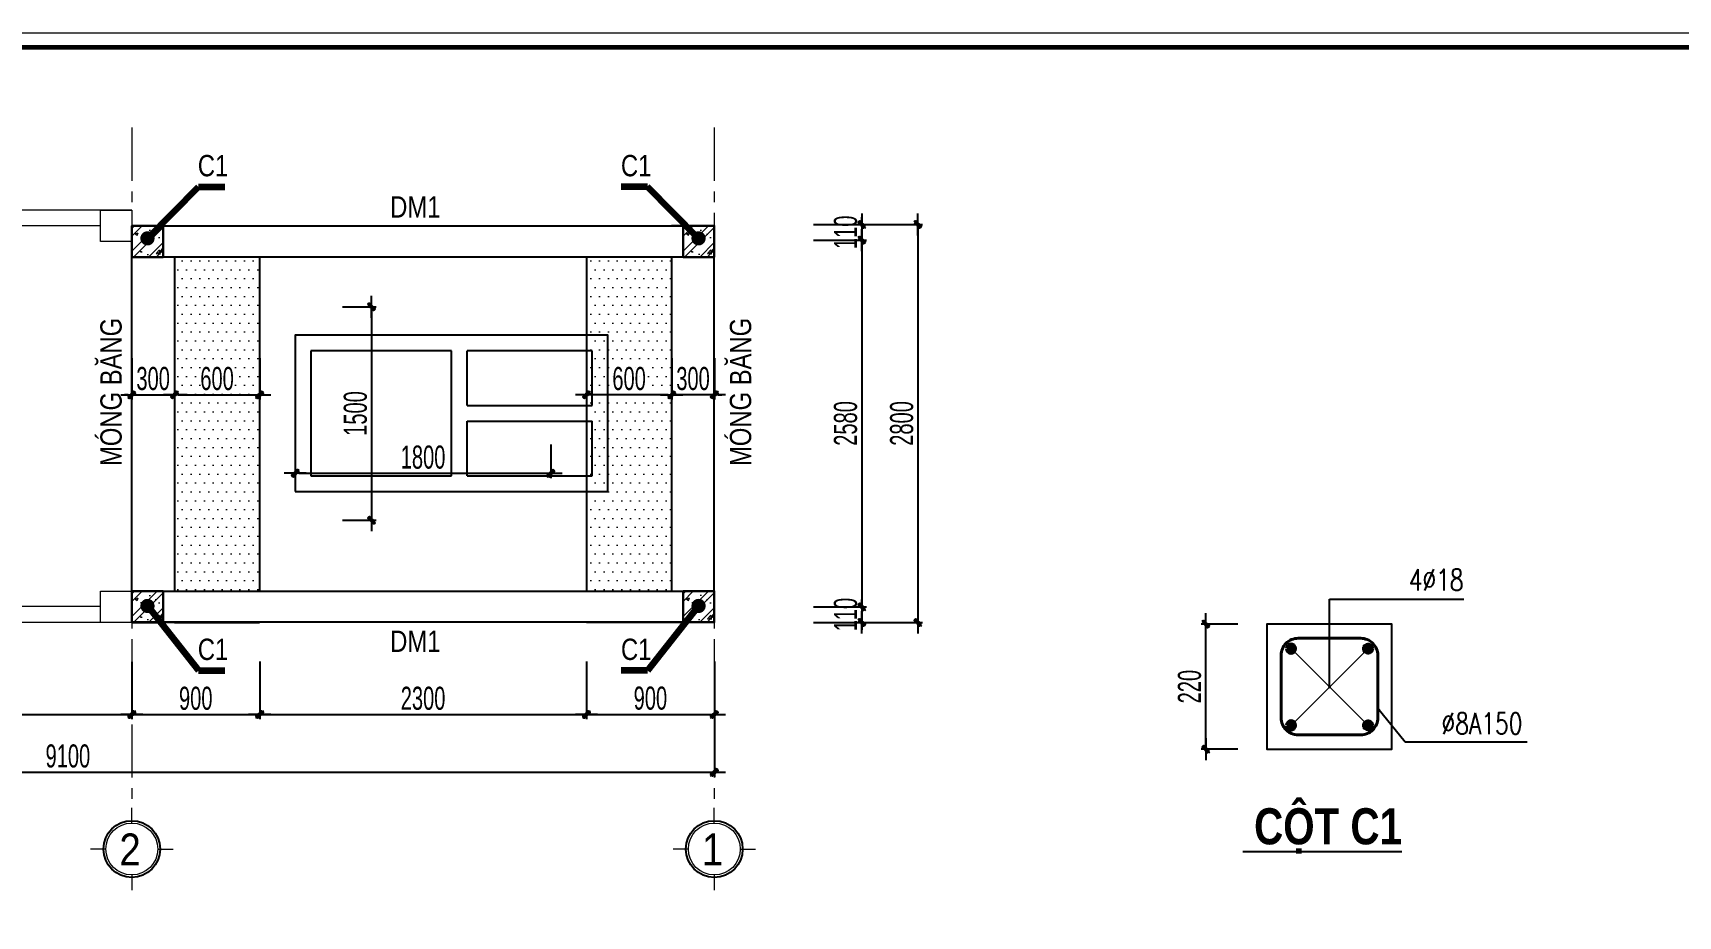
# Model space of a CAD drawing. Header units: millimetres. Extents: x 596422 to 1674380, y -367470 to 58862.
# Drawn here: x 827444 to 839023, y -45851 to -39636 of the extents above; entities that cross this region are included whole.
import ezdxf
from ezdxf.enums import TextEntityAlignment as Align

# ---------------------------------------------------------------- set-up
doc = ezdxf.new("R2010")
doc.units = ezdxf.units.MM
doc.header["$LTSCALE"] = 600
doc.header["$MEASUREMENT"] = 0
doc.linetypes.add('CENTER', pattern=[2, 1.25, -0.25, 0.25, -0.25])
doc.layers.get('0').update_dxf_attribs({"lineweight": 0})
doc.layers.get('Defpoints').update_dxf_attribs({"lineweight": 0})
for name, color, linetype, lineweight in [('EG Dim', 8, 'Continuous', 18), ('EG Text2', 7, 'Continuous', 18), ('ISO', 33, 'Continuous', 15), ('LC Dim', 8, 'Continuous', 18), ('LC Hatch', 252, 'Continuous', 9), ('LC ISO', 153, 'Continuous', 13), ('LC Net dam 1', 30, 'Continuous', 30), ('LC Net dam2', 6, 'Continuous', 40), ('LC Net dam3', 1, 'Continuous', 60), ('LC Net thay', 7, 'Continuous', 25), ('LC Text1', 3, 'Continuous', 20), ('LC Text2', 7, 'Continuous', 25), ('truc', 76, 'CENTER', 9)]:
    doc.layers.add(name, color=color, linetype=linetype, lineweight=lineweight)
doc.layers.add('Khungten_LCDI', color=7, linetype='Continuous')
doc.layers.add('Kichthuoc', color=9, linetype='Continuous')
doc.styles.add('EG 1', font='VHAVANB.TTF')
doc.styles.add('HOATBIF', font='hoatbif.shx', dxfattribs={"width": 0.65})
doc.styles.add('Khungten', font='VHAVAN.TTF', dxfattribs={"width": 0.9, "height": 5000})
doc.styles.add('LC 1', font='VHAVANB.TTF')
doc.styles.add('LC 3', font='vnsimli.shx', dxfattribs={"width": 0.75})
doc.styles.add('LC3', font='VHARIALB.TTF', dxfattribs={"width": 0.8})
doc.styles.add('T2', font='VHARIAL.TTF', dxfattribs={"width": 0.8})
doc.styles.add('Title', font='VHAVAN.TTF', dxfattribs={"width": 0.8})
doc.dimstyles.new('1-100', dxfattribs={"dimscale": 300, "dimtxt": 1.2, "dimasz": 0.25, "dimexe": 0.5, "dimexo": 0, "dimgap": 0.3, "dimtad": 1, "dimdec": 0, "dimzin": 0, "dimdsep": 46, "dimtxsty": 'HOATBIF', "dimblk1": 'DOT', "dimblk2": 'DOT', "dimsah": 1, "dimcen": -1, "dimdle": 1, "dimclrd": 256, "dimclre": 256, "dimclrt": 4, "dimadec": 3, "dimazin": 2, "dimtfac": 0.333333, "dimtdec": 0, "dimtix": 1, "dimtmove": 2, "dimatfit": 3, "dimldrblk": 'DOT', "dimfxl": 1, "dimtvp": 0.833333, "dimtolj": 1, "dimtzin": 0, "dimarcsym": 0})
doc.dimstyles.new('1-20', dxfattribs={"dimscale": 100, "dimtxt": 2.5, "dimasz": 0.35, "dimexe": 0.5, "dimexo": 0, "dimgap": 0.8, "dimtad": 1, "dimdec": 0, "dimlfac": 0.2, "dimzin": 0, "dimdsep": 46, "dimtxsty": 'HOATBIF', "dimblk1": 'DOT', "dimblk2": 'DOT', "dimsah": 1, "dimcen": -1, "dimdle": 1, "dimclrd": 256, "dimclre": 256, "dimclrt": 4, "dimadec": 3, "dimazin": 2, "dimtfac": 0.333333, "dimtdec": 0, "dimtix": 1, "dimtmove": 2, "dimatfit": 3, "dimldrblk": 'DOT', "dimfxl": 1, "dimtvp": 0.833333, "dimtolj": 1, "dimtzin": 0, "dimarcsym": 0})
doc.dimstyles.new('1-60', dxfattribs={"dimscale": 60, "dimtxt": 2.5, "dimasz": 0.35, "dimexe": 0.5, "dimexo": 0, "dimgap": 0.8, "dimtad": 1, "dimdec": 0, "dimzin": 0, "dimdsep": 46, "dimtxsty": 'HOATBIF', "dimblk1": 'DOT', "dimblk2": 'DOT', "dimsah": 1, "dimcen": -1, "dimdle": 1, "dimclrd": 256, "dimclre": 256, "dimclrt": 4, "dimadec": 3, "dimazin": 2, "dimtfac": 0.333333, "dimtdec": 0, "dimtix": 1, "dimtmove": 2, "dimatfit": 3, "dimldrblk": 'DOT', "dimfxl": 1, "dimtvp": 0.833333, "dimtolj": 1, "dimtzin": 0, "dimarcsym": 0})
pattern_1 = [(0, (157244.68, 1134.88), (31.25, 62.5), [0, -62.5])]

# ---------------------------------------------------------------- blocks, each defined once
blk = doc.blocks.new('TTRUC')
at = {"layer": 'ISO'}
for p, q in [((0, 6.37), (0, 10.13)), ((-6.37, 0), (-10.13, 0)), ((6.37, 0), (10.13, 0)), ((0, -6.37), (0, -10.13))]:
    blk.add_line(p, q, dxfattribs=at)
blk.add_circle((0, 0), 6.37, dxfattribs=at)
at = {"layer": 'Kichthuoc'}
blk.add_circle((0, 0), 6.95, dxfattribs=at)
blk = doc.blocks.new('DOT')
at = {"layer": 'Kichthuoc'}
blk.add_line((-3, 0), (3, 0), dxfattribs=at)
at = {"layer": 'Kichthuoc', "color": 4}
blk.add_line((-1, -1), (1, 1), dxfattribs=at)
blk.add_lwpolyline([(0.5, 1), (-1, -0.5), (-0.5, -1), (1, 0.5)], close=True, dxfattribs=at)
blk = doc.blocks.new('*D534')
at = {"layer": 'Defpoints', "color": 0, "transparency": 16777216}
for p in [(829040, -44061), (831340, -44060), (831340, -44432)]:
    blk.add_point(p, dxfattribs=at)
at = {"layer": 'EG Dim', "lineweight": -2, "transparency": 16777216}
for p, q in [((829040, -44061), (829040, -44465)), ((831340, -44060), (831340, -44465)), ((829066, -44432), (831314, -44432))]:
    blk.add_line(p, q, dxfattribs=at)
at = {"layer": 'EG Dim', "lineweight": -2, "transparency": 16777216, "xscale": 26, "yscale": 26, "zscale": 26, "rotation": 180}
blk.add_blockref('DOT', (829040, -44432), dxfattribs=at)
at = {"layer": 'EG Dim', "lineweight": -2, "transparency": 16777216, "xscale": 26, "yscale": 26, "zscale": 26}
blk.add_blockref('DOT', (831340, -44432), dxfattribs=at)
at = {"layer": 'EG Dim', "color": 4, "transparency": 16777216, "insert": (830190, -44319), "char_height": 162.5, "attachment_point": 5, "style": 'HOATBIF'}
blk.add_mtext('\\A1;2300', dxfattribs=at)
blk = doc.blocks.new('_Dot')
at = {"color": 0, "linetype": 'ByBlock', "lineweight": -2}
blk.add_line((-0.5, 0), (-1, 0), dxfattribs=at)
at = {"color": 0, "linetype": 'ByBlock', "const_width": 0.5}
blk.add_lwpolyline([(-0.25, 0, 1), (0.25, 0, 1)], format="xyb", close=True, dxfattribs=at)
blk = doc.blocks.new('*D535')
at = {"layer": 'Defpoints', "color": 0, "transparency": 16777216}
for p in [(823140, -44061), (832240, -44061), (832240, -44839)]:
    blk.add_point(p, dxfattribs=at)
at = {"layer": 'EG Dim', "lineweight": -2, "transparency": 16777216}
for p, q in [((823140, -44061), (823140, -44872)), ((832240, -44061), (832240, -44872)), ((823166, -44839), (832214, -44839))]:
    blk.add_line(p, q, dxfattribs=at)
at = {"layer": 'EG Dim', "lineweight": -2, "transparency": 16777216, "xscale": 26, "yscale": 26, "zscale": 26, "rotation": 180}
blk.add_blockref('DOT', (823140, -44839), dxfattribs=at)
at = {"layer": 'EG Dim', "lineweight": -2, "transparency": 16777216, "xscale": 26, "yscale": 26, "zscale": 26}
blk.add_blockref('DOT', (832240, -44839), dxfattribs=at)
at = {"layer": 'EG Dim', "color": 4, "transparency": 16777216, "insert": (827690, -44725), "char_height": 162.5, "attachment_point": 5, "style": 'HOATBIF'}
blk.add_mtext('\\A1;9100', dxfattribs=at)
blk = doc.blocks.new('*D540')
at = {"layer": 'Defpoints', "color": 0, "transparency": 16777216}
for p in [(831340, -44060), (832240, -44060), (832240, -44432)]:
    blk.add_point(p, dxfattribs=at)
at = {"layer": 'EG Dim', "lineweight": -2, "transparency": 16777216}
for p, q in [((831340, -44060), (831340, -44465)), ((832240, -44060), (832240, -44465)), ((831366, -44432), (832214, -44432))]:
    blk.add_line(p, q, dxfattribs=at)
at = {"layer": 'EG Dim', "lineweight": -2, "transparency": 16777216, "xscale": 26, "yscale": 26, "zscale": 26, "rotation": 180}
blk.add_blockref('DOT', (831340, -44432), dxfattribs=at)
at = {"layer": 'EG Dim', "lineweight": -2, "transparency": 16777216, "xscale": 26, "yscale": 26, "zscale": 26}
blk.add_blockref('DOT', (832240, -44432), dxfattribs=at)
at = {"layer": 'EG Dim', "color": 4, "transparency": 16777216, "insert": (831790, -44318), "char_height": 162.5, "attachment_point": 5, "style": 'HOATBIF'}
blk.add_mtext('\\A1;900', dxfattribs=at)
blk = doc.blocks.new('*D541')
at = {"layer": 'Defpoints', "color": 0, "transparency": 16777216}
for p in [(832938, -41094), (832938, -43674), (833278, -43674)]:
    blk.add_point(p, dxfattribs=at)
at = {"layer": 'EG Dim', "lineweight": -2, "transparency": 16777216}
for p, q in [((832938, -41094), (833310, -41094)), ((833278, -41120), (833278, -43648)), ((832938, -43674), (833310, -43674))]:
    blk.add_line(p, q, dxfattribs=at)
at = {"layer": 'EG Dim', "lineweight": -2, "transparency": 16777216, "xscale": 26, "yscale": 26, "zscale": 26}
for p, rotation in [((833278, -41094), 90), ((833278, -43674), 270)]:
    blk.add_blockref('DOT', p, dxfattribs=dict(at, rotation=rotation))
at = {"layer": 'EG Dim', "color": 4, "transparency": 16777216, "insert": (833164, -42384), "char_height": 162.5, "attachment_point": 5, "rotation": 90, "style": 'HOATBIF'}
blk.add_mtext('\\A1;2580', dxfattribs=at)
blk = doc.blocks.new('*D542')
at = {"layer": 'Defpoints', "color": 0, "transparency": 16777216}
for p in [(832938, -43674), (832938, -43784), (833278, -43784)]:
    blk.add_point(p, dxfattribs=at)
at = {"layer": 'EG Dim', "lineweight": -2, "transparency": 16777216}
for p, q in [((833278, -43648), (833278, -43622)), ((832938, -43674), (833310, -43674)), ((833278, -43674), (833278, -43784)), ((832938, -43784), (833310, -43784)), ((833278, -43810), (833278, -43836))]:
    blk.add_line(p, q, dxfattribs=at)
at = {"layer": 'EG Dim', "lineweight": -2, "transparency": 16777216, "xscale": 26, "yscale": 26, "zscale": 26}
for p, rotation in [((833278, -43674), 270), ((833278, -43784), 90)]:
    blk.add_blockref('DOT', p, dxfattribs=dict(at, rotation=rotation))
at = {"layer": 'EG Dim', "color": 4, "transparency": 16777216, "insert": (833164, -43729), "char_height": 162.5, "attachment_point": 5, "rotation": 90, "style": 'HOATBIF'}
blk.add_mtext('\\A1;110', dxfattribs=at)
blk = doc.blocks.new('*D543')
at = {"layer": 'Defpoints', "color": 0, "transparency": 16777216}
for p in [(832938, -40984), (832938, -41094), (833278, -41094)]:
    blk.add_point(p, dxfattribs=at)
at = {"layer": 'EG Dim', "lineweight": -2, "transparency": 16777216}
for p, q in [((832938, -40984), (833310, -40984)), ((833278, -40958), (833278, -40932)), ((833278, -40984), (833278, -41094)), ((832938, -41094), (833310, -41094)), ((833278, -41120), (833278, -41146))]:
    blk.add_line(p, q, dxfattribs=at)
at = {"layer": 'EG Dim', "lineweight": -2, "transparency": 16777216, "xscale": 26, "yscale": 26, "zscale": 26}
for p, rotation in [((833278, -40984), 270), ((833278, -41094), 90)]:
    blk.add_blockref('DOT', p, dxfattribs=dict(at, rotation=rotation))
at = {"layer": 'EG Dim', "color": 4, "transparency": 16777216, "insert": (833164, -41039), "char_height": 162.5, "attachment_point": 5, "rotation": 90, "style": 'HOATBIF'}
blk.add_mtext('\\A1;110', dxfattribs=at)
blk = doc.blocks.new('*D544')
at = {"layer": 'Defpoints', "color": 0, "transparency": 16777216}
for p in [(832938, -40984), (832938, -43784), (833672, -43784)]:
    blk.add_point(p, dxfattribs=at)
at = {"layer": 'EG Dim', "lineweight": -2, "transparency": 16777216}
for p, q in [((832938, -40984), (833705, -40984)), ((833672, -41010), (833672, -43758)), ((832938, -43784), (833705, -43784))]:
    blk.add_line(p, q, dxfattribs=at)
at = {"layer": 'EG Dim', "lineweight": -2, "transparency": 16777216, "xscale": 26, "yscale": 26, "zscale": 26}
for p, rotation in [((833672, -40984), 90), ((833672, -43784), 270)]:
    blk.add_blockref('DOT', p, dxfattribs=dict(at, rotation=rotation))
at = {"layer": 'EG Dim', "color": 4, "transparency": 16777216, "insert": (833559, -42384), "char_height": 162.5, "attachment_point": 5, "rotation": 90, "style": 'HOATBIF'}
blk.add_mtext('\\A1;2800', dxfattribs=at)
blk = doc.blocks.new('LCDI-new')
at = {"layer": 'Defpoints', "lineweight": 0}
blk.add_lwpolyline([(-1626044.71, 488105.01), (-1626044.71, 488402.01), (-1625624.71, 488402.01), (-1625624.71, 488105.01)], close=True, dxfattribs=at)
at = {"layer": 'Khungten_LCDI', "color": 5, "lineweight": 60}
blk.add_lwpolyline([(-1626032.71, 488107.01), (-1626032.71, 488400.01), (-1625626.71, 488400.01), (-1625626.71, 488107.01)], close=True, dxfattribs=at)
at = {"color": 2, "style": 'Title', "width": 1.824646}
for tag, p, p2 in [('TENBANVE1', (-1625663.58, 488164.65), (-1625629.32, 488164.65)), ('TENBANVE2', (-1625663.58, 488157.89), (-1625629.32, 488157.89))]:
    blk.add_attdef(tag, text='', height=2.5, dxfattribs=at).set_placement(p, p2, align=Align.FIT)
at = {"color": 7, "style": 'Khungten', "width": 0.8}
for tag, p in [('REVISION', (-1625637.72, 488146.05)), ('NGAYHT', (-1625637.25, 488137.42))]:
    blk.add_attdef(tag, text='', height=2, dxfattribs=at).set_placement(p, align=Align.CENTER)
at = {"color": 2, "style": 'Title', "width": 0.7}
blk.add_attdef('SOBANVE', text='', height=2.5, dxfattribs=at).set_placement((-1625637.09, 488114.55), align=Align.CENTER)
blk = doc.blocks.new('*D547')
at = {"layer": 'Defpoints', "color": 0, "transparency": 16777216}
for p in [(825949, -44061), (828140, -44061), (828140, -44433)]:
    blk.add_point(p, dxfattribs=at)
at = {"layer": 'EG Dim', "lineweight": -2, "transparency": 16777216}
for p, q in [((825949, -44061), (825949, -44465)), ((828140, -44061), (828140, -44465)), ((825975, -44433), (828114, -44433))]:
    blk.add_line(p, q, dxfattribs=at)
at = {"layer": 'EG Dim', "lineweight": -2, "transparency": 16777216, "xscale": 26, "yscale": 26, "zscale": 26, "rotation": 180}
blk.add_blockref('DOT', (825949, -44433), dxfattribs=at)
at = {"layer": 'EG Dim', "lineweight": -2, "transparency": 16777216, "xscale": 26, "yscale": 26, "zscale": 26}
blk.add_blockref('DOT', (828140, -44433), dxfattribs=at)
at = {"layer": 'EG Dim', "color": 4, "transparency": 16777216, "insert": (827044, -44319), "char_height": 162.5, "attachment_point": 5, "style": 'HOATBIF'}
blk.add_mtext('\\A1;2190', dxfattribs=at)
blk = doc.blocks.new('*D548')
at = {"layer": 'Defpoints', "color": 0, "transparency": 16777216}
for p in [(828140, -44061), (829040, -44060), (829040, -44432)]:
    blk.add_point(p, dxfattribs=at)
at = {"layer": 'EG Dim', "lineweight": -2, "transparency": 16777216}
for p, q in [((828140, -44061), (828140, -44465)), ((829040, -44060), (829040, -44465)), ((828166, -44432), (829014, -44432))]:
    blk.add_line(p, q, dxfattribs=at)
at = {"layer": 'EG Dim', "lineweight": -2, "transparency": 16777216, "xscale": 26, "yscale": 26, "zscale": 26, "rotation": 180}
blk.add_blockref('DOT', (828140, -44432), dxfattribs=at)
at = {"layer": 'EG Dim', "lineweight": -2, "transparency": 16777216, "xscale": 26, "yscale": 26, "zscale": 26}
blk.add_blockref('DOT', (829040, -44432), dxfattribs=at)
at = {"layer": 'EG Dim', "color": 4, "transparency": 16777216, "insert": (828590, -44319), "char_height": 162.5, "attachment_point": 5, "style": 'HOATBIF'}
blk.add_mtext('\\A1;900', dxfattribs=at)
blk = doc.blocks.new('bloc tuong')
at = {"layer": 'LC Hatch'}
for p, q in [((5000, 2900), (0, 2899)), ((0, 2679), (0, 2899)), ((4780, 2790), (220, 2789)), ((5000, 2790), (5000, 2790)), ((0, 1999), (0, 2679)), ((110, 1999), (110, 2679)), ((0, -1), (0, 1999)), ((110, 219), (110, 1999)), ((110, 109), (110, 109)), ((4780, 110), (220, 109)), ((5000, -1), (0, -1))]:
    blk.add_line(p, q, dxfattribs=at)
for points in [[(0, 2899), (220, 2899), (220, 2679), (0, 2679), (0, 2899)], [(4780, 2900), (5000, 2900), (5000, 2680), (4780, 2680), (4780, 2900)], [(4780, 2900), (4780, 2900)], [(0, 219), (220, 219), (220, -1), (0, -1), (0, 219)], [(4780, 219), (5000, 219), (5000, -1), (4780, -1), (4780, 219)]]:
    blk.add_lwpolyline(points, dxfattribs=at)
blk = doc.blocks.new('*D549')
at = {"layer": 'Defpoints', "color": 0, "transparency": 16777216}
for p in [(828140, -41924), (828440, -41924), (828440, -42183)]:
    blk.add_point(p, dxfattribs=at)
at = {"layer": 'EG Dim', "lineweight": -2, "transparency": 16777216}
for p, q in [((828140, -41924), (828140, -42215)), ((828440, -41924), (828440, -42215)), ((828114, -42183), (828088, -42183)), ((828140, -42183), (828440, -42183)), ((828466, -42183), (828492, -42183))]:
    blk.add_line(p, q, dxfattribs=at)
at = {"layer": 'EG Dim', "lineweight": -2, "transparency": 16777216, "xscale": 26, "yscale": 26, "zscale": 26}
blk.add_blockref('DOT', (828140, -42183), dxfattribs=at)
at = {"layer": 'EG Dim', "lineweight": -2, "transparency": 16777216, "xscale": 26, "yscale": 26, "zscale": 26, "rotation": 180}
blk.add_blockref('DOT', (828440, -42183), dxfattribs=at)
at = {"layer": 'EG Dim', "color": 4, "transparency": 16777216, "insert": (828290, -42069), "char_height": 162.5, "attachment_point": 5, "style": 'HOATBIF'}
blk.add_mtext('\\A1;300', dxfattribs=at)
blk = doc.blocks.new('*D550')
at = {"layer": 'Defpoints', "color": 0, "transparency": 16777216}
for p in [(828440, -41924), (829040, -41924), (829040, -42183)]:
    blk.add_point(p, dxfattribs=at)
at = {"layer": 'EG Dim', "lineweight": -2, "transparency": 16777216}
for p, q in [((828440, -41924), (828440, -42215)), ((829040, -41924), (829040, -42215)), ((828466, -42183), (829014, -42183))]:
    blk.add_line(p, q, dxfattribs=at)
at = {"layer": 'EG Dim', "lineweight": -2, "transparency": 16777216, "xscale": 26, "yscale": 26, "zscale": 26, "rotation": 180}
blk.add_blockref('DOT', (828440, -42183), dxfattribs=at)
at = {"layer": 'EG Dim', "lineweight": -2, "transparency": 16777216, "xscale": 26, "yscale": 26, "zscale": 26}
blk.add_blockref('DOT', (829040, -42183), dxfattribs=at)
at = {"layer": 'EG Dim', "color": 4, "transparency": 16777216, "insert": (828740, -42069), "char_height": 162.5, "attachment_point": 5, "style": 'HOATBIF'}
blk.add_mtext('\\A1;600', dxfattribs=at)
blk = doc.blocks.new('*D551')
at = {"layer": 'Defpoints', "color": 0, "transparency": 16777216}
for p in [(831940, -41924), (832240, -41924), (831940, -42183)]:
    blk.add_point(p, dxfattribs=at)
at = {"layer": 'EG Dim', "lineweight": -2, "transparency": 16777216}
for p, q in [((831940, -41924), (831940, -42215)), ((832240, -41924), (832240, -42215)), ((831914, -42183), (831888, -42183)), ((832240, -42183), (831940, -42183)), ((832266, -42183), (832292, -42183))]:
    blk.add_line(p, q, dxfattribs=at)
at = {"layer": 'EG Dim', "lineweight": -2, "transparency": 16777216, "xscale": 26, "yscale": 26, "zscale": 26}
blk.add_blockref('DOT', (831940, -42183), dxfattribs=at)
at = {"layer": 'EG Dim', "lineweight": -2, "transparency": 16777216, "xscale": 26, "yscale": 26, "zscale": 26, "rotation": 180}
blk.add_blockref('DOT', (832240, -42183), dxfattribs=at)
at = {"layer": 'EG Dim', "color": 4, "transparency": 16777216, "insert": (832090, -42069), "char_height": 162.5, "attachment_point": 5, "style": 'HOATBIF'}
blk.add_mtext('\\A1;300', dxfattribs=at)
blk = doc.blocks.new('*D552')
at = {"layer": 'Defpoints', "color": 0, "transparency": 16777216}
for p in [(831340, -41924), (831940, -41924), (831340, -42183)]:
    blk.add_point(p, dxfattribs=at)
at = {"layer": 'EG Dim', "lineweight": -2, "transparency": 16777216}
for p, q in [((831340, -41924), (831340, -42215)), ((831940, -41924), (831940, -42215)), ((831914, -42183), (831366, -42183))]:
    blk.add_line(p, q, dxfattribs=at)
at = {"layer": 'EG Dim', "lineweight": -2, "transparency": 16777216, "xscale": 26, "yscale": 26, "zscale": 26, "rotation": 180}
blk.add_blockref('DOT', (831340, -42183), dxfattribs=at)
at = {"layer": 'EG Dim', "lineweight": -2, "transparency": 16777216, "xscale": 26, "yscale": 26, "zscale": 26}
blk.add_blockref('DOT', (831940, -42183), dxfattribs=at)
at = {"layer": 'EG Dim', "color": 4, "transparency": 16777216, "insert": (831640, -42069), "char_height": 162.5, "attachment_point": 5, "style": 'HOATBIF'}
blk.add_mtext('\\A1;600', dxfattribs=at)
blk = doc.blocks.new('*D553')
at = {"layer": 'Defpoints', "color": 0, "transparency": 16777216}
for p in [(829623, -41564), (829623, -43064), (829827, -43064)]:
    blk.add_point(p, dxfattribs=at)
at = {"layer": 'EG Dim', "lineweight": -2, "transparency": 16777216}
for p, q in [((829623, -41564), (829860, -41564)), ((829827, -41590), (829827, -43038)), ((829623, -43064), (829860, -43064))]:
    blk.add_line(p, q, dxfattribs=at)
at = {"layer": 'EG Dim', "lineweight": -2, "transparency": 16777216, "xscale": 26, "yscale": 26, "zscale": 26}
for p, rotation in [((829827, -41564), 90), ((829827, -43064), 270)]:
    blk.add_blockref('DOT', p, dxfattribs=dict(at, rotation=rotation))
at = {"layer": 'EG Dim', "color": 4, "transparency": 16777216, "insert": (829714, -42314), "char_height": 162.5, "attachment_point": 5, "rotation": 90, "style": 'HOATBIF'}
blk.add_mtext('\\A1;1500', dxfattribs=at)
blk = doc.blocks.new('*D554')
at = {"layer": 'Defpoints', "color": 0, "transparency": 16777216}
for p in [(829290, -42532), (831090, -42532), (831090, -42735)]:
    blk.add_point(p, dxfattribs=at)
at = {"layer": 'EG Dim', "lineweight": -2, "transparency": 16777216}
for p, q in [((829290, -42532), (829290, -42768)), ((831090, -42532), (831090, -42768)), ((829316, -42735), (831064, -42735))]:
    blk.add_line(p, q, dxfattribs=at)
at = {"layer": 'EG Dim', "lineweight": -2, "transparency": 16777216, "xscale": 26, "yscale": 26, "zscale": 26, "rotation": 180}
blk.add_blockref('DOT', (829290, -42735), dxfattribs=at)
at = {"layer": 'EG Dim', "lineweight": -2, "transparency": 16777216, "xscale": 26, "yscale": 26, "zscale": 26}
blk.add_blockref('DOT', (831090, -42735), dxfattribs=at)
at = {"layer": 'EG Dim', "color": 4, "transparency": 16777216, "insert": (830190, -42622), "char_height": 162.5, "attachment_point": 5, "style": 'HOATBIF'}
blk.add_mtext('\\A1;1800', dxfattribs=at)
blk = doc.blocks.new('bephot')
at = {"layer": 'LC Net thay', "ltscale": 2}
for p, q in [((110, 1190), (110, 310)), ((1100, 1190), (110, 1190)), ((1100, 310), (1100, 1190)), ((1210, 805), (1210, 1190)), ((2090, 1190), (1210, 1190)), ((2090, 805), (2090, 1190)), ((1210, 805), (2090, 805)), ((1210, 310), (1210, 695)), ((1210, 695), (2090, 695)), ((2090, 310), (2090, 695)), ((110, 310), (1100, 310)), ((1210, 310), (2090, 310))]:
    blk.add_line(p, q, dxfattribs=at)
blk.add_lwpolyline([(0, 200), (2200, 200), (2200, 1300), (0, 1300)], close=True, dxfattribs=at)
blk = doc.blocks.new('thep tron 2')
at = {"layer": 'LC Net dam3'}
for p, q in [((-0.41, 0.5), (0.41, 0.5)), ((0.29, 0.79), (-0.29, 0.21)), ((-0.29, 0.79), (0.29, 0.21)), ((0, 0.91), (0, 0.09))]:
    blk.add_line(p, q, dxfattribs=at)
blk.add_circle((0, 0.5), 0.408, dxfattribs=at)
blk = doc.blocks.new('*D588')
at = {"layer": 'Defpoints', "color": 0, "transparency": 16777216}
for p in [(835699, -43796), (835925, -43796), (835925, -44676)]:
    blk.add_point(p, dxfattribs=at)
at = {"layer": 'EG Dim', "lineweight": -2, "transparency": 16777216}
for p, q in [((835925, -43796), (835666, -43796)), ((835699, -44650), (835699, -43822)), ((835925, -44676), (835666, -44676))]:
    blk.add_line(p, q, dxfattribs=at)
at = {"layer": 'EG Dim', "lineweight": -2, "transparency": 16777216, "xscale": 26, "yscale": 26, "zscale": 26}
for p, rotation in [((835699, -43796), 90), ((835699, -44676), 270)]:
    blk.add_blockref('DOT', p, dxfattribs=dict(at, rotation=rotation))
at = {"layer": 'EG Dim', "color": 4, "transparency": 16777216, "insert": (835585, -44236), "char_height": 162.5, "attachment_point": 5, "rotation": 90, "style": 'HOATBIF'}
blk.add_mtext('\\A1;220', dxfattribs=at)
blk = doc.blocks.new('TIEUDE1')
at = {"layer": 'EG Text2', "color": 7, "style": 'EG 1'}
blk.add_attdef('TIªU§Ò', text='', height=5, dxfattribs=at).set_placement((0, 0), align=Align.BOTTOM_CENTER)
blk.add_attdef('TL', text='', height=3, dxfattribs=at).set_placement((0, -2), align=Align.TOP_CENTER)

msp = doc.modelspace()

# ---------------------------------------------------------------- hatches: boundary and pattern name
at = {"layer": 'LC Hatch'}
h = msp.add_hatch(dxfattribs=at)
h.set_pattern_fill('BTCT', color=256, scale=30, style=0)
h.set_pattern_definition([(50, (163843.42, -34547.58), (215.178055, -18.82564), [22.5, -247.5]), (355, (163843.42, -34547.58), (-41.6254, 225.65764), [18, -198]), (100.4514, (163861.35, -34549.15), (173.552815, 206.83186), [19.12206, -210.342634]), (46.1842, (163843.42, -34487.58), (320.17231, -49.6557), [33.75, -371.25]), (96.6356, (163870.1, -34491.72), (280.39881, 292.23536), [28.68309, -315.5139]), (351.1842, (163843.4, -34487.58), (280.39858, 292.23558), [27, -297]), (21, (163873.42, -34502.58), (179.072116, -120.785667), [22.5, -247.5]), (326, (163873.42, -34502.58), (72.9946, 217.54501), [18, -198]), (71.4514, (163888.34, -34512.65), (252.06679, 96.75915), [19.12206, -210.342634]), (37.5, (163843.415, -34547.58), (3.647957, 99.868156), [0, -195.6, 0, -201, 0, -198.75]), (7.5, (163843.42, -34547.58), (78.920861, 118.323514), [0, -114.6, 0, -191.1, 0, -75.75]), (327.5, (163776.515, -34547.58), (160.146731, -6.766462), [0, -75, 0, -234, 0, -310.5]), (317.5, (163746.52, -34547.58), (174.95585, 30.031495), [0, -97.5, 0, -155.4, 0, -220.5]), (45, (163843.42, -34547.58), (-79.549513, 79.549513), []), (45, (163896.45, -34547.58), (-79.549513, 79.549513), [])])
h.paths.add_polyline_path([(828359.6, -41213.3), (828359.6, -40993.5), (828139.6, -40993.5), (828139.6, -41213.5)])
h = msp.add_hatch(dxfattribs=at)
h.set_pattern_fill('BTCT', color=256, scale=30, style=0)
h.set_pattern_definition([(50, (163843.42, -34547.58), (215.178055, -18.82564), [22.5, -247.5]), (355, (163843.42, -34547.58), (-41.6254, 225.65764), [18, -198]), (100.4514, (163861.35, -34549.15), (173.552815, 206.83186), [19.12206, -210.342634]), (46.1842, (163843.42, -34487.58), (320.17231, -49.6557), [33.75, -371.25]), (96.6356, (163870.1, -34491.72), (280.39881, 292.23536), [28.68309, -315.5139]), (351.1842, (163843.4, -34487.58), (280.39858, 292.23558), [27, -297]), (21, (163873.42, -34502.58), (179.072116, -120.785667), [22.5, -247.5]), (326, (163873.42, -34502.58), (72.9946, 217.54501), [18, -198]), (71.4514, (163888.34, -34512.65), (252.06679, 96.75915), [19.12206, -210.342634]), (37.5, (163843.415, -34547.58), (3.647957, 99.868156), [0, -195.6, 0, -201, 0, -198.75]), (7.5, (163843.42, -34547.58), (78.920861, 118.323514), [0, -114.6, 0, -191.1, 0, -75.75]), (327.5, (163776.515, -34547.58), (160.146731, -6.766462), [0, -75, 0, -234, 0, -310.5]), (317.5, (163746.52, -34547.58), (174.95585, 30.031495), [0, -97.5, 0, -155.4, 0, -220.5]), (45, (163843.42, -34547.58), (-79.549513, 79.549513), []), (45, (163896.45, -34547.58), (-79.549513, 79.549513), [])])
h.paths.add_polyline_path([(828359.6, -41213.3), (828359.6, -40993.5), (828139.6, -40993.5), (828139.6, -41213.5)])
h = msp.add_hatch(dxfattribs=at)
h.set_pattern_fill('BTCT', color=256, scale=30, style=0)
h.set_pattern_definition([(50, (167723.43, -34547.2), (215.178055, -18.82564), [22.5, -247.5]), (355, (167723.43, -34547.2), (-41.6254, 225.65764), [18, -198]), (100.4514, (167741.36, -34548.77), (173.552815, 206.83186), [19.12206, -210.342634]), (46.1842, (167723.43, -34487.2), (320.17231, -49.6557), [33.75, -371.25]), (96.6356, (167750.1, -34491.34), (280.39881, 292.23536), [28.68309, -315.5139]), (351.1842, (167723.43, -34487.2), (280.39858, 292.23558), [27, -297]), (21, (167753.43, -34502.2), (179.072116, -120.785667), [22.5, -247.5]), (326, (167753.43, -34502.2), (72.9946, 217.54501), [18, -198]), (71.4514, (167768.35, -34512.27), (252.06679, 96.75915), [19.12206, -210.342634]), (37.5, (167723.43, -34547.2), (3.647957, 99.868156), [0, -195.6, 0, -201, 0, -198.75]), (7.5, (167723.43, -34547.2), (78.920861, 118.323514), [0, -114.6, 0, -191.1, 0, -75.75]), (327.5, (167656.53, -34547.2), (160.146731, -6.766462), [0, -75, 0, -234, 0, -310.5]), (317.5, (167626.53, -34547.2), (174.95585, 30.031495), [0, -97.5, 0, -155.4, 0, -220.5]), (45, (167723.43, -34547.2), (-79.549513, 79.549513), []), (45, (167776.46, -34547.2), (-79.549513, 79.549513), [])])
h.paths.add_polyline_path([(832239.6, -41212.9), (832239.6, -40993.1), (832019.6, -40993.1), (832019.6, -41213.1)])
h = msp.add_hatch(dxfattribs=at)
h.set_pattern_fill('BTCT', color=256, scale=30, style=0)
h.set_pattern_definition([(50, (167723.43, -34547.2), (215.178055, -18.82564), [22.5, -247.5]), (355, (167723.43, -34547.2), (-41.6254, 225.65764), [18, -198]), (100.4514, (167741.36, -34548.77), (173.552815, 206.83186), [19.12206, -210.342634]), (46.1842, (167723.43, -34487.2), (320.17231, -49.6557), [33.75, -371.25]), (96.6356, (167750.1, -34491.34), (280.39881, 292.23536), [28.68309, -315.5139]), (351.1842, (167723.43, -34487.2), (280.39858, 292.23558), [27, -297]), (21, (167753.43, -34502.2), (179.072116, -120.785667), [22.5, -247.5]), (326, (167753.43, -34502.2), (72.9946, 217.54501), [18, -198]), (71.4514, (167768.35, -34512.27), (252.06679, 96.75915), [19.12206, -210.342634]), (37.5, (167723.43, -34547.2), (3.647957, 99.868156), [0, -195.6, 0, -201, 0, -198.75]), (7.5, (167723.43, -34547.2), (78.920861, 118.323514), [0, -114.6, 0, -191.1, 0, -75.75]), (327.5, (167656.53, -34547.2), (160.146731, -6.766462), [0, -75, 0, -234, 0, -310.5]), (317.5, (167626.53, -34547.2), (174.95585, 30.031495), [0, -97.5, 0, -155.4, 0, -220.5]), (45, (167723.43, -34547.2), (-79.549513, 79.549513), []), (45, (167776.46, -34547.2), (-79.549513, 79.549513), [])])
h.paths.add_polyline_path([(832239.6, -41212.9), (832239.6, -40993.1), (832019.6, -40993.1), (832019.6, -41213.1)])
at = {"layer": 'LC Hatch', "ltscale": 2}
h = msp.add_hatch(dxfattribs=at)
h.set_pattern_fill('DOTS', color=256, scale=1000)
h.set_pattern_definition(pattern_1)
h.paths.add_polyline_path([(828613.2, -42191), (828966, -42191), (828966, -41947.3), (828613.2, -41947.3)], flags=24)
h.paths.add_polyline_path([(829039.6, -43563.7), (829039.6, -41212.9), (828439.6, -41212.9), (828439.6, -43563.7)])
h = msp.add_hatch(dxfattribs=at)
h.set_pattern_fill('DOTS', color=256, scale=1000)
h.set_pattern_definition(pattern_1)
h.paths.add_polyline_path([(831413.2, -42191), (831766.1, -42191), (831766.1, -41947.3), (831413.2, -41947.3)], flags=24)
h.paths.add_polyline_path([(831339.6, -41212.9), (831339.6, -43563.7), (831939.6, -43563.7), (831939.6, -41212.9)])
at = {"layer": 'LC Hatch'}
h = msp.add_hatch(dxfattribs=at)
h.set_pattern_fill('BTCT', color=256, scale=30, style=0)
h.set_pattern_definition([(50, (163843.42, -37118.01), (215.178055, -18.82564), [22.5, -247.5]), (355, (163843.42, -37118.01), (-41.6254, 225.65764), [18, -198]), (100.4514, (163861.35, -37119.58), (173.552815, 206.83186), [19.12206, -210.342634]), (46.1842, (163843.42, -37058.01), (320.17231, -49.6557), [33.75, -371.25]), (96.6356, (163870.1, -37062.15), (280.39881, 292.23536), [28.68309, -315.5139]), (351.1842, (163843.4, -37058), (280.39858, 292.23558), [27, -297]), (21, (163873.42, -37073.01), (179.072116, -120.785667), [22.5, -247.5]), (326, (163873.42, -37073.01), (72.9946, 217.54501), [18, -198]), (71.4514, (163888.34, -37083.08), (252.06679, 96.75915), [19.12206, -210.342634]), (37.5, (163843.415, -37118.014), (3.647957, 99.868156), [0, -195.6, 0, -201, 0, -198.75]), (7.5, (163843.42, -37118.01), (78.920861, 118.323514), [0, -114.6, 0, -191.1, 0, -75.75]), (327.5, (163776.515, -37118.01), (160.146731, -6.766462), [0, -75, 0, -234, 0, -310.5]), (317.5, (163746.52, -37118.01), (174.95585, 30.031495), [0, -97.5, 0, -155.4, 0, -220.5]), (45, (163843.42, -37118.01), (-79.549513, 79.549513), []), (45, (163896.45, -37118.01), (-79.549513, 79.549513), [])])
h.paths.add_polyline_path([(828359.6, -43783.7), (828359.6, -43563.9), (828139.6, -43563.9), (828139.6, -43783.9)])
h = msp.add_hatch(dxfattribs=at)
h.set_pattern_fill('BTCT', color=256, scale=30, style=0)
h.set_pattern_definition([(50, (163843.42, -37118.01), (215.178055, -18.82564), [22.5, -247.5]), (355, (163843.42, -37118.01), (-41.6254, 225.65764), [18, -198]), (100.4514, (163861.35, -37119.58), (173.552815, 206.83186), [19.12206, -210.342634]), (46.1842, (163843.42, -37058.01), (320.17231, -49.6557), [33.75, -371.25]), (96.6356, (163870.1, -37062.15), (280.39881, 292.23536), [28.68309, -315.5139]), (351.1842, (163843.4, -37058), (280.39858, 292.23558), [27, -297]), (21, (163873.42, -37073.01), (179.072116, -120.785667), [22.5, -247.5]), (326, (163873.42, -37073.01), (72.9946, 217.54501), [18, -198]), (71.4514, (163888.34, -37083.08), (252.06679, 96.75915), [19.12206, -210.342634]), (37.5, (163843.415, -37118.014), (3.647957, 99.868156), [0, -195.6, 0, -201, 0, -198.75]), (7.5, (163843.42, -37118.01), (78.920861, 118.323514), [0, -114.6, 0, -191.1, 0, -75.75]), (327.5, (163776.515, -37118.01), (160.146731, -6.766462), [0, -75, 0, -234, 0, -310.5]), (317.5, (163746.52, -37118.01), (174.95585, 30.031495), [0, -97.5, 0, -155.4, 0, -220.5]), (45, (163843.42, -37118.01), (-79.549513, 79.549513), []), (45, (163896.45, -37118.01), (-79.549513, 79.549513), [])])
h.paths.add_polyline_path([(828359.6, -43783.7), (828359.6, -43563.9), (828139.6, -43563.9), (828139.6, -43783.9)])
h = msp.add_hatch(dxfattribs=at)
h.set_pattern_fill('BTCT', color=256, scale=30, style=0)
h.set_pattern_definition([(50, (167723.43, -37117.64), (215.178055, -18.82564), [22.5, -247.5]), (355, (167723.43, -37117.64), (-41.6254, 225.65764), [18, -198]), (100.4514, (167741.36, -37119.2), (173.552815, 206.83186), [19.12206, -210.342634]), (46.1842, (167723.43, -37057.64), (320.17231, -49.6557), [33.75, -371.25]), (96.6356, (167750.1, -37061.78), (280.39881, 292.23536), [28.68309, -315.5139]), (351.1842, (167723.43, -37057.64), (280.39858, 292.23558), [27, -297]), (21, (167753.43, -37072.64), (179.072116, -120.785667), [22.5, -247.5]), (326, (167753.43, -37072.64), (72.9946, 217.54501), [18, -198]), (71.4514, (167768.35, -37082.7), (252.06679, 96.75915), [19.12206, -210.342634]), (37.5, (167723.43, -37117.64), (3.647957, 99.868156), [0, -195.6, 0, -201, 0, -198.75]), (7.5, (167723.43, -37117.64), (78.920861, 118.323514), [0, -114.6, 0, -191.1, 0, -75.75]), (327.5, (167656.53, -37117.64), (160.146731, -6.766462), [0, -75, 0, -234, 0, -310.5]), (317.5, (167626.53, -37117.64), (174.95585, 30.031495), [0, -97.5, 0, -155.4, 0, -220.5]), (45, (167723.43, -37117.64), (-79.549513, 79.549513), []), (45, (167776.46, -37117.64), (-79.549513, 79.549513), [])])
h.paths.add_polyline_path([(832239.6, -43783.3), (832239.6, -43563.6), (832019.6, -43563.6), (832019.6, -43783.6)])
h = msp.add_hatch(dxfattribs=at)
h.set_pattern_fill('BTCT', color=256, scale=30, style=0)
h.set_pattern_definition([(50, (167723.43, -37117.64), (215.178055, -18.82564), [22.5, -247.5]), (355, (167723.43, -37117.64), (-41.6254, 225.65764), [18, -198]), (100.4514, (167741.36, -37119.2), (173.552815, 206.83186), [19.12206, -210.342634]), (46.1842, (167723.43, -37057.64), (320.17231, -49.6557), [33.75, -371.25]), (96.6356, (167750.1, -37061.78), (280.39881, 292.23536), [28.68309, -315.5139]), (351.1842, (167723.43, -37057.64), (280.39858, 292.23558), [27, -297]), (21, (167753.43, -37072.64), (179.072116, -120.785667), [22.5, -247.5]), (326, (167753.43, -37072.64), (72.9946, 217.54501), [18, -198]), (71.4514, (167768.35, -37082.7), (252.06679, 96.75915), [19.12206, -210.342634]), (37.5, (167723.43, -37117.64), (3.647957, 99.868156), [0, -195.6, 0, -201, 0, -198.75]), (7.5, (167723.43, -37117.64), (78.920861, 118.323514), [0, -114.6, 0, -191.1, 0, -75.75]), (327.5, (167656.53, -37117.64), (160.146731, -6.766462), [0, -75, 0, -234, 0, -310.5]), (317.5, (167626.53, -37117.64), (174.95585, 30.031495), [0, -97.5, 0, -155.4, 0, -220.5]), (45, (167723.43, -37117.64), (-79.549513, 79.549513), []), (45, (167776.46, -37117.64), (-79.549513, 79.549513), [])])
h.paths.add_polyline_path([(832239.6, -43783.3), (832239.6, -43563.6), (832019.6, -43563.6), (832019.6, -43783.6)])

# ---------------------------------------------------------------- linework, layer by layer
at = {"layer": 'LC Dim'}
for p, q in [((836299.1, -43968.8), (836841.8, -44508.7)), ((836841.8, -43968.8), (836299.1, -44508.7))]:
    msp.add_line(p, q, dxfattribs=at)
at = {"layer": 'LC Net dam 1'}
for points in [[(828139.6, -40993.3), (828359.6, -40993.3), (828359.6, -41213.3), (828139.6, -41213.3)], [(828139.6, -40993.3), (828359.6, -40993.3), (828359.6, -41213.3), (828139.6, -41213.3)], [(832019.6, -40992.9), (832239.6, -40992.9), (832239.6, -41212.9), (832019.6, -41212.9)], [(832019.6, -40992.9), (832239.6, -40992.9), (832239.6, -41212.9), (832019.6, -41212.9)], [(828139.6, -43563.7), (828359.6, -43563.7), (828359.6, -43783.7), (828139.6, -43783.7)], [(828139.6, -43563.7), (828359.6, -43563.7), (828359.6, -43783.7), (828139.6, -43783.7)], [(832019.6, -43563.3), (832239.6, -43563.3), (832239.6, -43783.3), (832019.6, -43783.3)], [(832019.6, -43563.3), (832239.6, -43563.3), (832239.6, -43783.3), (832019.6, -43783.3)]]:
    msp.add_lwpolyline(points, close=True, dxfattribs=at)
at = {"layer": 'LC Net dam2'}
msp.add_lwpolyline([(836349, -44575.8), (836789.4, -44575.8, 0.4142136), (836909.4, -44455.8), (836909.4, -44015.8, 0.4142136), (836789.4, -43895.8), (836349, -43895.8, 0.4142136), (836229, -44015.8), (836229, -44455.8, 0.4142136)], format="xyb", close=True, dxfattribs=at)
at = {"layer": 'LC Net thay'}
for p, q in [((828439.6, -40993.3), (829139.6, -40993.3)), ((831239.6, -40992.9), (831239.6, -40993.3)), ((831239.6, -40992.9), (832239.6, -40992.9)), ((829039.6, -41212.9), (829039.6, -43563.7)), ((831339.6, -41212.9), (831339.6, -43563.7)), ((828439.6, -43783.7), (829039.6, -43783.7)), ((829039.6, -43783.3), (829039.6, -43783.7)), ((831339.6, -43783.3), (832239.6, -43783.3)), ((836129, -44236), (836129, -44675.8))]:
    msp.add_line(p, q, dxfattribs=at)
for points in [[(828439.6, -43783.3), (828439.6, -43783.7), (828139.6, -43783.7), (828139.6, -40993.3), (828439.6, -40993.3)], [(831939.6, -43783.3), (832239.6, -43783.3), (832239.6, -40992.9), (831939.6, -40992.9), (831939.6, -40993.3)], [(828439.6, -41212.9), (828439.6, -43563.7)], [(831939.6, -41212.9), (831939.6, -43563.7)], [(837009.4, -44675.8), (837009.4, -43795.8), (836129, -43795.8), (836129, -44675.8), (837009.4, -44675.8), (837009.4, -44069.3)]]:
    msp.add_lwpolyline(points, dxfattribs=at)
for points in [[(828139.6, -40993.3), (832239.4, -40993.3), (832239.4, -41212.9), (828139.6, -41212.9)], [(828139.6, -43563.7), (832239.6, -43563.7), (832239.6, -43783.3), (828139.6, -43783.3)]]:
    msp.add_lwpolyline(points, close=True, dxfattribs=at)
at = {"layer": 'truc', "ltscale": 0.5}
for p, q in [((828139.3, -40301.6), (828139.8, -45088.1)), ((832239.3, -40301.6), (832239.8, -45088.1))]:
    msp.add_line(p, q, dxfattribs=at)

# ---------------------------------------------------------------- block references
at = {"layer": 'Kichthuoc', "xscale": 50.00000000005321, "yscale": 50.00000000005321, "zscale": 50.00000000005321}
msp.add_blockref('LCDI-new', (82120678.8, -24459736.4), dxfattribs=at)
at = {"layer": 'LC Hatch'}
for name, p in [('bloc tuong', (823139.6, -43782.9)), ('bephot', (829289.6, -43063.7))]:
    msp.add_blockref(name, p, dxfattribs=at)
at = {"layer": 'LC ISO', "xscale": 28.69141044115101, "yscale": 28.69141044115101, "zscale": 28.69141044115101}
for p in [(828139.8, -45378.8), (832239.8, -45378.8)]:
    msp.add_blockref('TTRUC', p, dxfattribs=at)
at = {"layer": 'LC Net dam2'}
for p, xscale, yscale, zscale in [((836299.1, -44001.7), -65.76894616850768, 65.76894616844947, 65.76894616841341), ((836841.8, -44001.7), 65.76894616850768, 65.76894616850768, 65.76894616850768), ((836299.1, -44541.6), -65.76894616850768, 65.76894616844947, 65.76894616841341), ((836841.8, -44541.6), 65.76894616850768, 65.76894616850768, 65.76894616850768)]:
    msp.add_blockref('thep tron 2', p, dxfattribs=dict(at, xscale=xscale, yscale=yscale, zscale=zscale))
at = {"layer": 'LC Text2'}
ref = msp.add_blockref('TIEUDE1', (836520.1, -45422), dxfattribs=dict(at, xscale=51.57388316160844, yscale=51.57388316160844, zscale=51.57388316160844))
ref.add_attrib('TIªU§Ò', '%%u cét c1', dxfattribs={"color": 7, "height": 253.97, "style": 'LC3', "width": 0.8}).set_placement((836520.1, -45422), align=Align.BOTTOM_CENTER)

# ---------------------------------------------------------------- texts
at = {"layer": 'LC Text1', "ltscale": 0.2, "style": 'LC 1', "width": 0.9}
for s, p in [('2', (828127.7, -45561.6)), ('1', (832227.7, -45561.6))]:
    msp.add_text(s, height=224.7, dxfattribs=at).set_placement(p, align=Align.BOTTOM_CENTER)
at = {"layer": 'LC Text2', "style": 'T2', "width": 0.8}
for s, p in [('c1', (828604.5, -40644.8)), ('c1', (831582.6, -40644.8)), ('dm1', (829958.6, -40935.5)), ('dm1', (829958.6, -43991.8)), ('c1', (828604.5, -44048.5)), ('c1', (831582.9, -44048.5))]:
    msp.add_text(s, height=150, dxfattribs=at).set_placement(p)
for p in [(828068.6, -42683.8), (832499.4, -42683.8)]:
    msp.add_text('mãng b¨ng', height=150, rotation=90, dxfattribs=at).set_placement(p)
at = {"layer": 'LC Text2', "linetype": 'ByBlock', "style": 'LC 3', "width": 0.75}
for s, p in [('4%%C18', (837127.9, -43559.2)), ('%%C8A150', (837358.5, -44569.9))]:
    msp.add_text(s, height=150, dxfattribs=at).set_placement(p)

# ---------------------------------------------------------------- dimensions: what is measured, and where the dimension line sits
at = {"layer": 'EG Dim'}
for base, p1, p2, angle, override, picture, middle in [((833277.7, -41093.6), (832937.9, -40983.6), (832937.9, -41093.6), 90, {"dimscale": 65, "dimtxt": 2.5, "dimasz": 0.4, "dimgap": 0.5}, '*D543', (833164, -41038.6)), ((833672.4, -43783.7), (832937.9, -40983.6), (832937.9, -43783.7), 90, {"dimscale": 65, "dimtxt": 2.5, "dimasz": 0.4, "dimgap": 0.5}, '*D544', (833558.6, -42383.6)), ((833277.7, -43673.6), (832937.9, -41093.6), (832937.9, -43673.6), 90, {"dimscale": 65, "dimtxt": 2.5, "dimasz": 0.4, "dimgap": 0.5}, '*D541', (833164, -42383.6)), ((829827.4, -43063.7), (829623.1, -41563.7), (829623.1, -43063.7), 90, {"dimscale": 65, "dimtxt": 2.5, "dimasz": 0.4, "dimgap": 0.5}, '*D553', (829713.7, -42313.7)), ((831339.6, -42182.9), (831939.6, -41923.7), (831339.6, -41923.7), 180, {"dimscale": 65, "dimtxt": 2.5, "dimasz": 0.4, "dimgap": 0.5}, '*D552', (831639.6, -42069.2)), ((831939.6, -42182.9), (832239.6, -41923.7), (831939.6, -41923.7), 180, {"dimscale": 65, "dimtxt": 2.5, "dimasz": 0.4, "dimgap": 0.5}, '*D551', (832089.6, -42069.2)), ((833277.7, -43783.7), (832937.9, -43673.6), (832937.9, -43783.7), 90, {"dimscale": 65, "dimtxt": 2.5, "dimasz": 0.4, "dimgap": 0.5}, '*D542', (833164, -43728.7)), ((835698.9, -43795.8), (835924.9, -44675.8), (835924.9, -43795.8), 90, {"dimscale": 65, "dimtxt": 2.5, "dimasz": 0.4, "dimgap": 0.5, "dimlfac": 0.25}, '*D588', (835585.2, -44235.8))]:
    dim = msp.add_linear_dim(base=base, p1=p1, p2=p2, angle=angle, dimstyle='1-100', override=override, dxfattribs=at)
    dim.commit()
    dim.dimension.update_dxf_attribs({"geometry": picture, "text_midpoint": middle})
for base, p1, p2, picture, middle in [((828439.6, -42182.9), (828139.6, -41923.7), (828439.6, -41923.7), '*D549', (828289.6, -42069.2)), ((829039.6, -42182.9), (828439.6, -41923.7), (829039.6, -41923.7), '*D550', (828739.6, -42069.2)), ((831089.6, -42735.3), (829289.6, -42531.5), (831089.6, -42531.5), '*D554', (830189.6, -42621.5)), ((832239.7, -44839.1), (823139.7, -44061.1), (832239.7, -44060.7), '*D535', (827689.7, -44725.3)), ((828139.6865, -44432.8261), (825949.2051, -44061.1398), (828139.6865, -44060.6961), '*D547', (827044.4458, -44319.0761)), ((829039.6, -44432.5), (828139.7, -44060.8), (829039.6, -44060.4), '*D548', (828589.6, -44318.7)), ((831339.6, -44432.4), (829039.6, -44060.7), (831339.6, -44060.3), '*D534', (830189.6, -44318.6)), ((832239.7, -44432), (831339.6, -44060.3), (832239.7, -44060.3), '*D540', (831789.7, -44318.3))]:
    dim = msp.add_linear_dim(base=base, p1=p1, p2=p2, dimstyle='1-100', override={"dimscale": 65, "dimtxt": 2.5, "dimasz": 0.4, "dimgap": 0.5}, dxfattribs=at)
    dim.commit()
    dim.dimension.update_dxf_attribs({"geometry": picture, "text_midpoint": middle})

# ---------------------------------------------------------------- leaders
at = {"layer": 'LC Dim', "ltscale": 2}
for points in [[(828250.3, -41081.7), (828610.1, -40719.8), (828795.5, -40719.8)], [(832128.7, -41081.7), (831769, -40719.8), (831583.5, -40719.8)], [(828250.3, -43668.2), (828610.1, -44123.5), (828795.5, -44123.5)], [(832129, -43668.2), (831769.2, -44123.5), (831583.8, -44123.5)]]:
    msp.add_leader(points, dimstyle='1-20', override={"dimasz": 1, "dimlwd": 65535}, dxfattribs=at)
at = {"layer": 'LC Dim'}
for points in [[(836570.5, -44238.8), (836570.5, -43620.5), (837515.4, -43620.5)], [(836909.4, -44387.1), (837101.8, -44623.7), (837961.6, -44623.7)]]:
    msp.add_leader(points, dimstyle='1-60', override={"dimlfac": 0.25}, dxfattribs=at)

doc.saveas('drawing.dxf')
